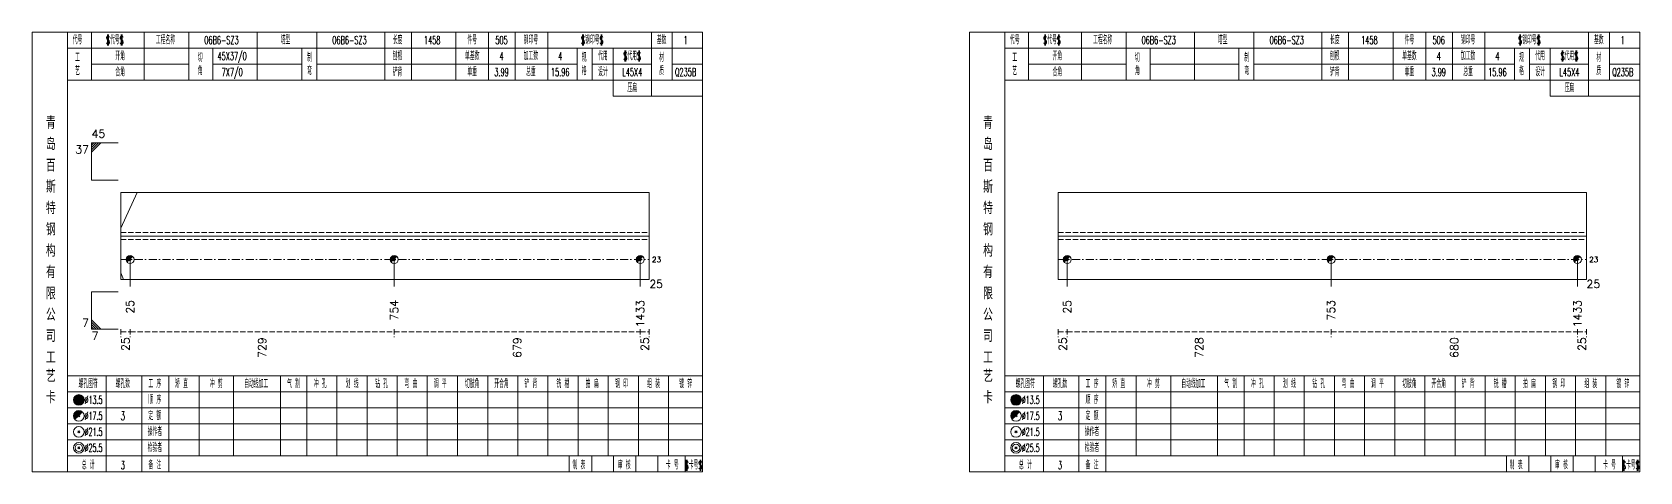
# Model space of a CAD drawing. Extents: x -533 to 8774, y 0 to 7979.
# Drawn here: x 2811 to 3414, y 4554 to 4719 of the extents above; entities that cross this region are included whole.
import ezdxf
from ezdxf.enums import TextEntityAlignment as Align

# ---------------------------------------------------------------- set-up
doc = ezdxf.new("R2010")
doc.units = 0
doc.header["$MEASUREMENT"] = 0
doc.linetypes.add('一点画线', pattern=[5.2, 3, -1, 0.2, -1])
doc.linetypes.add('虚线', pattern=[2.75, 2, -0.75])
doc.layers.get('0').update_dxf_attribs({"linetype": 'CONTINUOUS', "lineweight": 25})
for name, color, linetype, lineweight in [('1', 7, 'CONTINUOUS', 25), ('4', 7, 'CONTINUOUS', 25), ('5', 7, 'CONTINUOUS', 25)]:
    doc.layers.add(name, color=color, linetype=linetype, lineweight=lineweight)
doc.styles.get("Standard").update_dxf_attribs({"font": 'simplex.shx', "width": 0.7, "height": 3, "bigfont": 'gbhzfs.shx'})

# ---------------------------------------------------------------- blocks, each defined once
blk = doc.blocks.new('孔17.5')
at = {"layer": '5', "color": 7, "linetype": 'Continuous', "lineweight": 0}
for p, q in [((-0.2, -0.2), (0.2, 0.2)), ((-0.2, 0.2), (0.2, -0.2))]:
    blk.add_line(p, q, dxfattribs=at)
at = {"layer": '5', "color": 7, "linetype": 'Continuous', "lineweight": 13}
blk.add_circle((0, 0), 1, dxfattribs=at)
for radius in [0.9, 0.8, 0.7, 0.6, 0.5, 0.4, 0.3, 0.2, 0.1]:
    blk.add_arc((0, 0), radius, 45, 225, dxfattribs=at)

msp = doc.modelspace()

# ---------------------------------------------------------------- linework, layer by layer
at = {"color": 7, "linetype": 'Continuous', "lineweight": 13}
for p, q in [((2833.5, 4677.85), (2843.5, 4677.85)), ((2833.5, 4663.85), (2833.5, 4677.85)), ((2834.38, 4677.85), (2833.5, 4676.98)), ((2835.25, 4677.85), (2833.5, 4676.1)), ((2836.13, 4677.85), (2833.5, 4675.23)), ((2837, 4677.85), (2833.5, 4674.35)), ((2833.5, 4663.85), (2843.5, 4663.85)), ((2844.5, 4645.76), (2850.61, 4659.19)), ((2847.9, 4634.02), (2847.9, 4623.85)), ((2946.95, 4634.02), (2946.95, 4623.85)), ((3039.2, 4634.02), (3039.2, 4623.85)), ((3199.3, 4634.02), (3199.3, 4623.85)), ((3298.21, 4634.02), (3298.21, 4623.85)), ((3390.6, 4634.02), (3390.6, 4623.85)), ((2844.5, 4629.06), (2845.45, 4626.52)), ((2833.5, 4621.85), (2843.5, 4621.85)), ((2833.5, 4621.85), (2833.5, 4607.85)), ((2837, 4607.85), (2833.5, 4611.35)), ((2836.13, 4607.85), (2833.5, 4610.48)), ((2835.25, 4607.85), (2833.5, 4609.6)), ((2834.38, 4607.85), (2833.5, 4608.73)), ((2833.5, 4607.85), (2843.5, 4607.85))]:
    msp.add_line(p, q, dxfattribs=at)
at = {"color": 7, "linetype": 'Continuous', "lineweight": 18}
for p, q in [((2844.5, 4659.19), (2844.5, 4626.52)), ((2844.5, 4659.19), (3042.6, 4659.19)), ((3042.6, 4659.19), (3042.6, 4626.52)), ((3195.9, 4659.19), (3195.9, 4626.52)), ((3195.9, 4659.19), (3394, 4659.19)), ((3394, 4659.19), (3394, 4626.52)), ((2844.5, 4642.85), (3042.6, 4642.85)), ((3195.9, 4642.85), (3394, 4642.85))]:
    msp.add_line(p, q, dxfattribs=at)
at = {"color": 1, "linetype": '虚线', "lineweight": 18}
for p, q in [((2844.5, 4644.19), (3042.6, 4644.19)), ((3195.9, 4644.19), (3394, 4644.19)), ((2844.5, 4641.52), (3042.6, 4641.52)), ((3195.9, 4641.52), (3394, 4641.52))]:
    msp.add_line(p, q, dxfattribs=at)
at = {"color": 3, "linetype": '一点画线', "lineweight": 13}
for p, q in [((2844.5, 4634.02), (3042.6, 4634.02)), ((3195.9, 4634.02), (3394, 4634.02))]:
    msp.add_line(p, q, dxfattribs=at)
at = {"color": 8, "linetype": '虚线', "lineweight": 9}
for p, q in [((2844.5, 4607.85), (2844.5, 4604.85)), ((2844.5, 4606.85), (2847.9, 4606.85)), ((2847.9, 4607.85), (2847.9, 4604.85)), ((2847.9, 4607.85), (2847.9, 4604.85)), ((2847.9, 4606.85), (2946.95, 4606.85)), ((2946.95, 4607.85), (2946.95, 4604.85)), ((2946.95, 4607.85), (2946.95, 4604.85)), ((2946.95, 4606.85), (3039.2, 4606.85)), ((3039.2, 4607.85), (3039.2, 4604.85)), ((3039.2, 4607.85), (3039.2, 4604.85)), ((3039.2, 4606.85), (3042.6, 4606.85)), ((3042.6, 4607.85), (3042.6, 4604.85)), ((3195.9, 4607.85), (3195.9, 4604.85)), ((3195.9, 4606.85), (3199.3, 4606.85)), ((3199.3, 4607.85), (3199.3, 4604.85)), ((3199.3, 4607.85), (3199.3, 4604.85)), ((3199.3, 4606.85), (3298.21, 4606.85)), ((3298.21, 4607.85), (3298.21, 4604.85)), ((3298.21, 4607.85), (3298.21, 4604.85)), ((3298.21, 4606.85), (3390.6, 4606.85)), ((3390.6, 4607.85), (3390.6, 4604.85)), ((3390.6, 4607.85), (3390.6, 4604.85)), ((3390.6, 4606.85), (3394, 4606.85)), ((3394, 4607.85), (3394, 4604.85))]:
    msp.add_line(p, q, dxfattribs=at)
at = {"layer": '1', "color": 7, "linetype": 'Continuous', "lineweight": 18}
for p, q in [((2844.5, 4626.52), (3042.6, 4626.52)), ((3195.9, 4626.52), (3394, 4626.52))]:
    msp.add_line(p, q, dxfattribs=at)
at = {"layer": '4', "color": 1, "linetype": 'Continuous', "lineweight": 18}
for p, q in [((2824.5, 4554.35), (2824.5, 4719.35)), ((2833.4, 4701.35), (2833.4, 4719.35)), ((2853.2, 4701.35), (2853.2, 4719.35)), ((2870, 4701.35), (2870, 4719.35)), ((2895.6, 4701.35), (2895.6, 4719.35)), ((2917.9, 4701.35), (2917.9, 4719.35)), ((2943.4, 4701.35), (2943.4, 4719.35)), ((2953.4, 4701.35), (2953.4, 4719.35)), ((2970.1, 4701.35), (2970.1, 4719.35)), ((2982.3, 4701.35), (2982.3, 4719.35)), ((2992.3, 4701.35), (2992.3, 4719.35)), ((3004.5, 4701.35), (3004.5, 4719.35)), ((3043.4, 4695.35), (3043.4, 4719.35)), ((3051.2, 4701.35), (3051.2, 4719.35)), ((3175.9, 4554.35), (3175.9, 4719.35)), ((3184.8, 4701.35), (3184.8, 4719.35)), ((3204.6, 4701.35), (3204.6, 4719.35)), ((3221.4, 4701.35), (3221.4, 4719.35)), ((3247, 4701.35), (3247, 4719.35)), ((3269.3, 4701.35), (3269.3, 4719.35)), ((3294.8, 4701.35), (3294.8, 4719.35)), ((3304.8, 4701.35), (3304.8, 4719.35)), ((3321.5, 4701.35), (3321.5, 4719.35)), ((3333.7, 4701.35), (3333.7, 4719.35)), ((3343.7, 4701.35), (3343.7, 4719.35)), ((3355.9, 4701.35), (3355.9, 4719.35)), ((3394.8, 4695.35), (3394.8, 4719.35)), ((3402.6, 4701.35), (3402.6, 4719.35)), ((2824.5, 4713.35), (3062.6, 4713.35)), ((2879, 4701.35), (2879, 4713.35)), ((2912.3, 4701.35), (2912.3, 4713.35)), ((3015.6, 4701.35), (3015.6, 4713.35)), ((3021.2, 4701.35), (3021.2, 4713.35)), ((3029, 4695.35), (3029, 4713.35)), ((3175.9, 4713.35), (3414, 4713.35)), ((3230.4, 4701.35), (3230.4, 4713.35)), ((3263.7, 4701.35), (3263.7, 4713.35)), ((3367, 4701.35), (3367, 4713.35)), ((3372.6, 4701.35), (3372.6, 4713.35)), ((3380.4, 4695.35), (3380.4, 4713.35)), ((2833.4, 4707.35), (2870, 4707.35)), ((2879, 4707.35), (2912.3, 4707.35)), ((2917.9, 4707.35), (3015.6, 4707.35)), ((3021.2, 4707.35), (3043.4, 4707.35)), ((3051.2, 4707.35), (3062.6, 4707.35)), ((3184.8, 4707.35), (3221.4, 4707.35)), ((3230.4, 4707.35), (3263.7, 4707.35)), ((3269.3, 4707.35), (3367, 4707.35)), ((3372.6, 4707.35), (3394.8, 4707.35)), ((3402.6, 4707.35), (3414, 4707.35)), ((2824.5, 4701.35), (3062.6, 4701.35)), ((3175.9, 4701.35), (3414, 4701.35)), ((3029, 4695.35), (3062.6, 4695.35)), ((3380.4, 4695.35), (3414, 4695.35)), ((2824.5, 4590.35), (3062.6, 4590.35)), ((2839, 4554.35), (2839, 4590.35)), ((2852.3, 4554.35), (2852.3, 4590.35)), ((2862.4, 4554.35), (2862.4, 4590.35)), ((2873.8, 4560.35), (2873.8, 4590.35)), ((2886.7, 4560.35), (2886.7, 4590.35)), ((2904.3, 4560.35), (2904.3, 4590.35)), ((2914.2, 4560.35), (2914.2, 4590.35)), ((2925.5, 4560.35), (2925.5, 4590.35)), ((2936.8, 4560.35), (2936.8, 4590.35)), ((2948.1, 4560.35), (2948.1, 4590.35)), ((2959.3, 4560.35), (2959.3, 4590.35)), ((2970.7, 4560.35), (2970.7, 4590.35)), ((2982, 4560.35), (2982, 4590.35)), ((2993.3, 4560.35), (2993.3, 4590.35)), ((3004.6, 4560.35), (3004.6, 4590.35)), ((3015.9, 4560.35), (3015.9, 4590.35)), ((3027.2, 4560.35), (3027.2, 4590.35)), ((3038.5, 4560.35), (3038.5, 4590.35)), ((3049.8, 4560.35), (3049.8, 4590.35)), ((3175.9, 4590.35), (3414, 4590.35)), ((3190.4, 4554.35), (3190.4, 4590.35)), ((3203.7, 4554.35), (3203.7, 4590.35)), ((3213.8, 4554.35), (3213.8, 4590.35)), ((3225.2, 4560.35), (3225.2, 4590.35)), ((3238.1, 4560.35), (3238.1, 4590.35)), ((3255.7, 4560.35), (3255.7, 4590.35)), ((3265.6, 4560.35), (3265.6, 4590.35)), ((3276.9, 4560.35), (3276.9, 4590.35)), ((3288.2, 4560.35), (3288.2, 4590.35)), ((3299.5, 4560.35), (3299.5, 4590.35)), ((3310.7, 4560.35), (3310.7, 4590.35)), ((3322.1, 4560.35), (3322.1, 4590.35)), ((3333.4, 4560.35), (3333.4, 4590.35)), ((3344.7, 4560.35), (3344.7, 4590.35)), ((3356, 4560.35), (3356, 4590.35)), ((3367.3, 4560.35), (3367.3, 4590.35)), ((3378.6, 4560.35), (3378.6, 4590.35)), ((3389.9, 4560.35), (3389.9, 4590.35)), ((3401.2, 4560.35), (3401.2, 4590.35)), ((2824.5, 4584.35), (3062.6, 4584.35)), ((3175.9, 4584.35), (3414, 4584.35)), ((2824.5, 4578.35), (3062.6, 4578.35)), ((3175.9, 4578.35), (3414, 4578.35)), ((2824.5, 4572.35), (3062.6, 4572.35)), ((3175.9, 4572.35), (3414, 4572.35)), ((2824.5, 4566.35), (3062.6, 4566.35)), ((3175.9, 4566.35), (3414, 4566.35)), ((2824.5, 4560.35), (3062.6, 4560.35)), ((3012.6, 4554.35), (3012.6, 4560.35)), ((3021, 4554.35), (3021, 4560.35)), ((3029.2, 4554.35), (3029.2, 4560.35)), ((3037.6, 4554.35), (3037.6, 4560.35)), ((3045.8, 4554.35), (3045.8, 4560.35)), ((3056.1, 4554.35), (3056.1, 4560.35)), ((3175.9, 4560.35), (3414, 4560.35)), ((3364, 4554.35), (3364, 4560.35)), ((3372.4, 4554.35), (3372.4, 4560.35)), ((3380.6, 4554.35), (3380.6, 4560.35)), ((3389, 4554.35), (3389, 4560.35)), ((3397.2, 4554.35), (3397.2, 4560.35)), ((3407.5, 4554.35), (3407.5, 4560.35))]:
    msp.add_line(p, q, dxfattribs=at)
at = {"layer": '4', "color": 7, "linetype": 'Continuous', "lineweight": 13}
for p, q in [((2828.5, 4581.15), (2828.9, 4581.55)), ((2828.9, 4581.15), (2828.5, 4581.55)), ((3179.9, 4581.15), (3180.3, 4581.55)), ((3180.3, 4581.15), (3179.9, 4581.55)), ((2828.3, 4568.95), (2829.1, 4569.75)), ((2829.1, 4568.95), (2828.3, 4569.75)), ((3179.7, 4568.95), (3180.5, 4569.75)), ((3180.5, 4568.95), (3179.7, 4569.75)), ((2828.3, 4562.95), (2829.1, 4563.75)), ((2829.1, 4562.95), (2828.3, 4563.75)), ((3179.7, 4562.95), (3180.5, 4563.75)), ((3180.5, 4562.95), (3179.7, 4563.75))]:
    msp.add_line(p, q, dxfattribs=at)
at = {"layer": '4', "color": 7, "linetype": 'Continuous', "lineweight": 0}
for p, q in [((2828.3, 4574.95), (2829.1, 4575.75)), ((2828.3, 4575.75), (2829.1, 4574.95)), ((3179.7, 4574.95), (3180.5, 4575.75)), ((3179.7, 4575.75), (3180.5, 4574.95))]:
    msp.add_line(p, q, dxfattribs=at)
at = {"layer": '4', "color": 1, "linetype": 'Continuous', "lineweight": 18}
for points in [[(2811.2, 4719.35), (2811.2, 4554.35), (3062.6, 4554.35), (3062.6, 4719.35)], [(3162.6, 4719.35), (3162.6, 4554.35), (3414, 4554.35), (3414, 4719.35)]]:
    msp.add_lwpolyline(points, close=True, dxfattribs=at)
at = {"layer": '4', "color": 7, "linetype": 'Continuous', "lineweight": 13}
for centre, radius in [((2828.7, 4581.35), 2), ((2828.7, 4581.35), 1.8), ((2828.7, 4581.35), 1.6), ((2828.7, 4581.35), 1.4), ((2828.7, 4581.35), 1.2), ((2828.7, 4581.35), 1), ((2828.7, 4581.35), 0.8), ((2828.7, 4581.35), 0.6), ((2828.7, 4581.35), 0.4), ((2828.7, 4581.35), 0.2), ((3180.1, 4581.35), 2), ((3180.1, 4581.35), 1.8), ((3180.1, 4581.35), 1.6), ((3180.1, 4581.35), 1.4), ((3180.1, 4581.35), 1.2), ((3180.1, 4581.35), 1), ((3180.1, 4581.35), 0.8), ((3180.1, 4581.35), 0.6), ((3180.1, 4581.35), 0.4), ((3180.1, 4581.35), 0.2), ((2828.7, 4575.35), 2), ((3180.1, 4575.35), 2), ((2828.7, 4569.35), 2), ((3180.1, 4569.35), 2), ((2828.7, 4563.35), 2), ((2828.7, 4563.35), 1.4), ((3180.1, 4563.35), 2), ((3180.1, 4563.35), 1.4)]:
    msp.add_circle(centre, radius, dxfattribs=at)
for centre, radius in [((2828.7, 4575.35), 1.8), ((2828.7, 4575.35), 1.6), ((2828.7, 4575.35), 1.4), ((2828.7, 4575.35), 1.2), ((2828.7, 4575.35), 1), ((2828.7, 4575.35), 0.8), ((2828.7, 4575.35), 0.6), ((2828.7, 4575.35), 0.4), ((2828.7, 4575.35), 0.2), ((3180.1, 4575.35), 1.8), ((3180.1, 4575.35), 1.6), ((3180.1, 4575.35), 1.4), ((3180.1, 4575.35), 1.2), ((3180.1, 4575.35), 1), ((3180.1, 4575.35), 0.8), ((3180.1, 4575.35), 0.6), ((3180.1, 4575.35), 0.4), ((3180.1, 4575.35), 0.2)]:
    msp.add_arc(centre, radius, 45, 225, dxfattribs=at)

# ---------------------------------------------------------------- block references
at = {"layer": '1', "color": 7, "linetype": 'Continuous', "lineweight": 13, "xscale": 1.5, "yscale": 1.5, "zscale": 1.5}
for p in [(2847.9, 4634.02), (2946.95, 4634.02), (3039.2, 4634.02), (3199.3, 4634.02), (3298.21, 4634.02), (3390.6, 4634.02)]:
    msp.add_blockref('孔17.5', p, dxfattribs=at)

# ---------------------------------------------------------------- texts
at = {"color": 7, "linetype": 'Continuous', "lineweight": 13}
msp.add_text('45', height=3, dxfattribs=at).set_placement((2833.5, 4678.85), align=Align.BOTTOM_LEFT)
msp.add_text('37', height=3, dxfattribs=at).set_placement((2832.5, 4676.85), align=Align.TOP_RIGHT)
for p in [(3043.6, 4634.02), (3395, 4634.02)]:
    msp.add_text('23', height=2, dxfattribs=at).set_placement(p, align=Align.MIDDLE_LEFT)
msp.add_text('7', height=3, dxfattribs=at).set_placement((2832.5, 4607.85), align=Align.BOTTOM_RIGHT)
msp.add_text('7', height=3, dxfattribs=at).set_placement((2833.5, 4606.85), align=Align.TOP_LEFT)
at = {"color": 8, "linetype": 'Continuous', "lineweight": 9}
for s, p in [('25', (2846.2, 4604.85)), ('729', (2897.42, 4604.85)), ('679', (2993.08, 4604.85)), ('25', (3040.9, 4604.85)), ('25', (3197.6, 4604.85)), ('728', (3248.75, 4604.85)), ('680', (3344.41, 4604.85)), ('25', (3392.3, 4604.85))]:
    msp.add_text(s, height=3, rotation=90, dxfattribs=at).set_placement(p, align=Align.MIDDLE_RIGHT)
at = {"layer": '1', "color": 7, "linetype": 'Continuous', "lineweight": 13}
for p in [(3042.6, 4624.85), (3394, 4624.85)]:
    msp.add_text('25', height=3, dxfattribs=at).set_placement(p, align=Align.MIDDLE_LEFT)
for s, p in [('25', (2847.9, 4618.85)), ('754', (2946.95, 4618.85)), ('1433', (3039.2, 4618.85)), ('25', (3199.3, 4618.85)), ('753', (3298.21, 4618.85)), ('1433', (3390.6, 4618.85))]:
    msp.add_text(s, height=3, rotation=90, dxfattribs=at).set_placement(p, align=Align.MIDDLE_RIGHT)
at = {"layer": '4', "color": 1, "linetype": 'Continuous', "lineweight": 13}
for s, height, width, p in [('代号', 3, 0.6, (2828.2, 4716.35)), ('$代号$', 3, 0.6, (2842.2, 4716.35)), ('工程名称', 3, 0.6, (2861.2, 4716.35)), ('06B6-SZ3', 3, 0.6, (2882.2, 4716.35)), ('塔型', 3, 0.6, (2906.2, 4716.35)), ('06B6-SZ3', 3, 0.6, (2930.2, 4716.35)), ('长度', 3, 0.6, (2948.2, 4716.35)), ('1458', 3, 0.6, (2961.2, 4716.35)), ('件号', 3, 0.6, (2976.2, 4716.35)), ('505', 3, 0.6, (2987.2, 4716.35)), ('钢印号', 3, 0.6, (2998.2, 4716.35)), ('$钢印号$', 3, 0.6, (3021.2, 4716.35)), ('基数', 3, 0.6, (3047.2, 4716.35)), ('1', 3, 0.6, (3056.2, 4716.35)), ('代号', 3, 0.6, (3179.6, 4716.35)), ('$代号$', 3, 0.6, (3193.6, 4716.35)), ('工程名称', 3, 0.6, (3212.6, 4716.35)), ('06B6-SZ3', 3, 0.6, (3233.6, 4716.35)), ('塔型', 3, 0.6, (3257.6, 4716.35)), ('06B6-SZ3', 3, 0.6, (3281.6, 4716.35)), ('长度', 3, 0.6, (3299.6, 4716.35)), ('1458', 3, 0.6, (3312.6, 4716.35)), ('件号', 3, 0.6, (3327.6, 4716.35)), ('506', 3, 0.6, (3338.6, 4716.35)), ('钢印号', 3, 0.6, (3349.6, 4716.35)), ('$钢印号$', 3, 0.6, (3372.6, 4716.35)), ('基数', 3, 0.6, (3398.6, 4716.35)), ('1', 3, 0.6, (3407.6, 4716.35)), ('工', 3, 0.6, (2828.2, 4709.75)), ('开角', 3, 0.6, (2844.2, 4710.35)), ('切', 3, 0.6, (2874.2, 4709.75)), ('45X37/0', 3, 0.6, (2886.2, 4710.35)), ('制', 3, 0.6, (2915.2, 4709.75)), ('刨根', 3, 0.6, (2948.2, 4710.35)), ('单基数', 3, 0.6, (2976.2, 4710.35)), ('4', 3, 0.6, (2987.2, 4710.35)), ('加工数', 3, 0.6, (2998.2, 4710.35)), ('4', 3, 0.6, (3009.2, 4710.35)), ('规', 3, 0.6, (3018.2, 4709.75)), ('代用', 3, 0.6, (3025.2, 4710.35)), ('$代用$', 3, 0.6, (3036.2, 4710.35)), ('材', 3, 0.6, (3047.2, 4709.75)), ('工', 3, 0.6, (3179.6, 4709.75)), ('开角', 3, 0.6, (3195.6, 4710.35)), ('切', 3, 0.6, (3225.6, 4709.75)), ('制', 3, 0.6, (3266.6, 4709.75)), ('刨根', 3, 0.6, (3299.6, 4710.35)), ('单基数', 3, 0.6, (3327.6, 4710.35)), ('4', 3, 0.6, (3338.6, 4710.35)), ('加工数', 3, 0.6, (3349.6, 4710.35)), ('4', 3, 0.6, (3360.6, 4710.35)), ('规', 3, 0.6, (3369.6, 4709.75)), ('代用', 3, 0.6, (3376.6, 4710.35)), ('$代用$', 3, 0.6, (3387.6, 4710.35)), ('材', 3, 0.6, (3398.6, 4709.75)), ('艺', 3, 0.6, (2828.2, 4704.75)), ('合角', 3, 0.6, (2844.2, 4704.35)), ('角', 3, 0.6, (2874.2, 4704.75)), ('7X7/0', 3, 0.6, (2886.2, 4704.35)), ('弯', 3, 0.6, (2915.2, 4704.75)), ('铲背', 3, 0.6, (2948.2, 4704.35)), ('单重', 3, 0.6, (2976.2, 4704.35)), ('3.99', 3, 0.6, (2987.2, 4704.35)), ('总重', 3, 0.6, (2998.2, 4704.35)), ('15.96', 3, 0.6, (3009.2, 4704.35)), ('格', 3, 0.6, (3018.2, 4704.75)), ('设计', 3, 0.6, (3025.2, 4704.35)), ('L45X4', 3, 0.6, (3036.2, 4704.35)), ('质', 3, 0.6, (3047.2, 4704.75)), ('Q235B', 3, 0.6, (3056.2, 4704.35)), ('艺', 3, 0.6, (3179.6, 4704.75)), ('合角', 3, 0.6, (3195.6, 4704.35)), ('角', 3, 0.6, (3225.6, 4704.75)), ('弯', 3, 0.6, (3266.6, 4704.75)), ('铲背', 3, 0.6, (3299.6, 4704.35)), ('单重', 3, 0.6, (3327.6, 4704.35)), ('3.99', 3, 0.6, (3338.6, 4704.35)), ('总重', 3, 0.6, (3349.6, 4704.35)), ('15.96', 3, 0.6, (3360.6, 4704.35)), ('格', 3, 0.6, (3369.6, 4704.75)), ('设计', 3, 0.6, (3376.6, 4704.35)), ('L45X4', 3, 0.6, (3387.6, 4704.35)), ('质', 3, 0.6, (3398.6, 4704.75)), ('Q235B', 3, 0.6, (3407.6, 4704.35)), ('压扁', 3, 0.6, (3036.2, 4698.35)), ('压扁', 3, 0.6, (3387.6, 4698.35)), ('青', 4.6, 0.8, (2818.2, 4685.35)), ('青', 4.6, 0.8, (3169.6, 4685.35)), ('岛', 4.6, 0.8, (2818.2, 4677.35)), ('岛', 4.6, 0.8, (3169.6, 4677.35)), ('百', 4.6, 0.8, (2818.2, 4669.35)), ('百', 4.6, 0.8, (3169.6, 4669.35)), ('斯', 4.6, 0.8, (2818.2, 4661.35)), ('斯', 4.6, 0.8, (3169.6, 4661.35)), ('特', 4.6, 0.8, (2818.2, 4653.35)), ('特', 4.6, 0.8, (3169.6, 4653.35)), ('钢', 4.6, 0.8, (2818.2, 4645.35)), ('钢', 4.6, 0.8, (3169.6, 4645.35)), ('构', 4.6, 0.8, (2818.2, 4637.35)), ('构', 4.6, 0.8, (3169.6, 4637.35)), ('有', 4.6, 0.8, (2818.2, 4629.35)), ('有', 4.6, 0.8, (3169.6, 4629.35)), ('限', 4.6, 0.8, (2818.2, 4621.35)), ('限', 4.6, 0.8, (3169.6, 4621.35)), ('公', 4.6, 0.8, (2818.2, 4613.35)), ('公', 4.6, 0.8, (3169.6, 4613.35)), ('司', 4.6, 0.8, (2818.2, 4605.35)), ('司', 4.6, 0.8, (3169.6, 4605.35)), ('工', 4.6, 0.8, (2818.2, 4597.35)), ('工', 4.6, 0.8, (3169.6, 4597.35)), ('艺', 4.6, 0.8, (2818.2, 4590.35)), ('螺孔图符', 3, 0.6, (2832.2, 4587.35)), ('螺孔数', 3, 0.6, (2845.2, 4587.35)), ('工 序', 3, 0.6, (2857.2, 4587.35)), ('矫 直', 3, 0.6, (2867.2, 4587.35)), ('冲 剪', 3, 0.6, (2880.2, 4587.35)), ('自动线加工', 3, 0.6, (2895.2, 4587.35)), ('气 割', 3, 0.6, (2909.2, 4587.35)), ('冲 孔', 3, 0.6, (2919.2, 4587.35)), ('划 线', 3, 0.6, (2931.2, 4587.35)), ('钻 孔', 3, 0.6, (2942.2, 4587.35)), ('弯 曲', 3, 0.6, (2953.2, 4587.35)), ('调 平', 3, 0.6, (2964.2, 4587.35)), ('切肢角', 3, 0.6, (2976.2, 4587.35)), ('开合角', 3, 0.6, (2987.2, 4587.35)), ('铲 背', 3, 0.6, (2998.2, 4587.35)), ('铣 槽', 3, 0.6, (3010.2, 4587.35)), ('拍 扁', 3, 0.6, (3021.2, 4587.35)), ('钢 印', 3, 0.6, (3032.2, 4587.35)), ('组 装', 3, 0.6, (3044.2, 4587.35)), ('镀 锌', 3, 0.6, (3056.2, 4587.35)), ('艺', 4.6, 0.8, (3169.6, 4590.35)), ('螺孔图符', 3, 0.6, (3183.6, 4587.35)), ('螺孔数', 3, 0.6, (3196.6, 4587.35)), ('工 序', 3, 0.6, (3208.6, 4587.35)), ('矫 直', 3, 0.6, (3218.6, 4587.35)), ('冲 剪', 3, 0.6, (3231.6, 4587.35)), ('自动线加工', 3, 0.6, (3246.6, 4587.35)), ('气 割', 3, 0.6, (3260.6, 4587.35)), ('冲 孔', 3, 0.6, (3270.6, 4587.35)), ('划 线', 3, 0.6, (3282.6, 4587.35)), ('钻 孔', 3, 0.6, (3293.6, 4587.35)), ('弯 曲', 3, 0.6, (3304.6, 4587.35)), ('调 平', 3, 0.6, (3315.6, 4587.35)), ('切肢角', 3, 0.6, (3327.6, 4587.35)), ('开合角', 3, 0.6, (3338.6, 4587.35)), ('铲 背', 3, 0.6, (3349.6, 4587.35)), ('铣 槽', 3, 0.6, (3361.6, 4587.35)), ('拍 扁', 3, 0.6, (3372.6, 4587.35)), ('钢 印', 3, 0.6, (3383.6, 4587.35)), ('组 装', 3, 0.6, (3395.6, 4587.35)), ('镀 锌', 3, 0.6, (3407.6, 4587.35)), ('卡', 4.6, 0.8, (2818.2, 4582.35)), ('%%C13.5', 3, 0.5, (2834.2, 4581.35)), ('顺 序', 3, 0.6, (2857.2, 4581.35)), ('卡', 4.6, 0.8, (3169.6, 4582.35)), ('%%C13.5', 3, 0.5, (3185.6, 4581.35)), ('顺 序', 3, 0.6, (3208.6, 4581.35)), ('%%C17.5', 3, 0.5, (2834.2, 4575.35)), ('3', 3.2, 0.6, (2845.2, 4575.35)), ('定 额', 3, 0.6, (2857.2, 4575.35)), ('%%C17.5', 3, 0.5, (3185.6, 4575.35)), ('3', 3.2, 0.6, (3196.6, 4575.35)), ('定 额', 3, 0.6, (3208.6, 4575.35)), ('%%C21.5', 3, 0.5, (2834.2, 4569.35)), ('操作者', 3, 0.6, (2857.2, 4569.35)), ('%%C21.5', 3, 0.5, (3185.6, 4569.35)), ('操作者', 3, 0.6, (3208.6, 4569.35)), ('%%C25.5', 3, 0.5, (2834.2, 4563.35)), ('检验者', 3, 0.6, (2857.2, 4563.35)), ('%%C25.5', 3, 0.5, (3185.6, 4563.35)), ('检验者', 3, 0.6, (3208.6, 4563.35)), ('总 计', 3, 0.6, (2832.2, 4556.85)), ('3', 3, 0.6, (2845.2, 4556.85)), ('备 注', 3, 0.6, (2857.2, 4556.85)), ('制 表', 3, 0.6, (3016.2, 4556.85)), ('审 核', 3, 0.6, (3033.2, 4556.85)), ('卡 号', 3, 0.6, (3051.2, 4556.85)), ('$卡号$', 3, 0.6, (3059.2, 4556.85)), ('总 计', 3, 0.6, (3183.6, 4556.85)), ('3', 3, 0.6, (3196.6, 4556.85)), ('备 注', 3, 0.6, (3208.6, 4556.85)), ('制 表', 3, 0.6, (3367.6, 4556.85)), ('审 核', 3, 0.6, (3384.6, 4556.85)), ('卡 号', 3, 0.6, (3402.6, 4556.85)), ('$卡号$', 3, 0.6, (3410.6, 4556.85))]:
    msp.add_text(s, height=height, dxfattribs=dict(at, width=width)).set_placement(p, align=Align.MIDDLE_CENTER)

doc.saveas('drawing.dxf')
